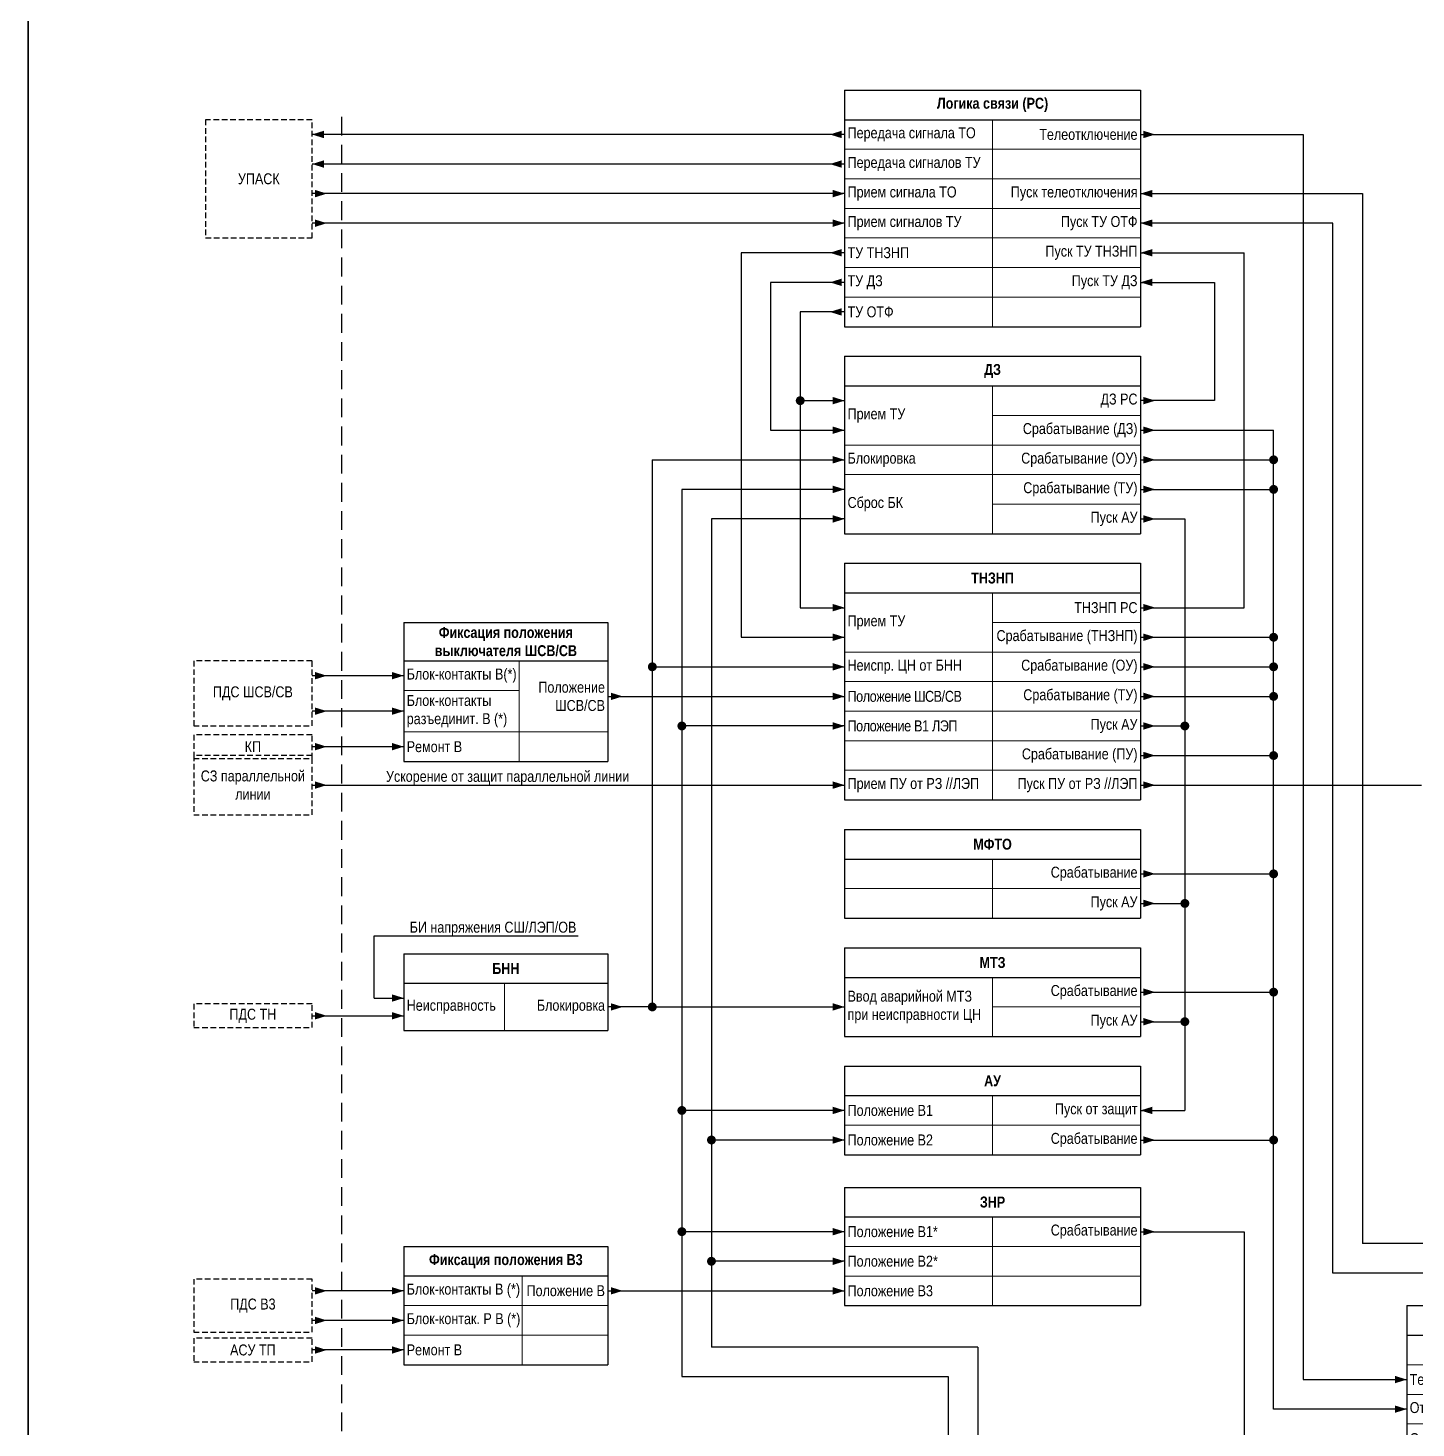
# Model space of a CAD drawing. Header units: millimetres. Extents: x -14593 to 14732, y -17400 to 5232.
# Drawn here: x 4989 to 5458.1, y -3412.4 to -2939 of the extents above; entities that cross this region are included whole.
import ezdxf

# ---------------------------------------------------------------- set-up
doc = ezdxf.new("R2010")
doc.units = ezdxf.units.MM
doc.linetypes.add('штриховая2', pattern=[9.525, 6.35, -3.175])
for name, color, linetype, lineweight in [('Основная', 7, 'Continuous', 30), ('Отключение_включение', 1, 'Continuous', 30), ('Цепи внешние', 84, 'Continuous', 30), ('Цепи внутренние', 5, 'Continuous', 30)]:
    doc.layers.add(name, color=color, linetype=linetype, lineweight=lineweight)
doc.layers.add('Рамка', color=8, linetype='Continuous', lineweight=35, plot=False)
doc.styles.add('Narrow', font='ARIALN.TTF')
doc.styles.add('Табл дан', font='ARIALN.TTF')
doc.styles.add('Табл загол', font='ARIALNB.TTF')

# ---------------------------------------------------------------- blocks, each defined once
blk = doc.blocks.new('*T54')
at = {"layer": 'Основная', "color": 0, "linetype": 'ByBlock', "lineweight": -2, "transparency": 16777216}
for p, q in [((0, 0), (100, 0)), ((0, 0), (0, -10)), ((100, 0), (100, -10))]:
    blk.add_line(p, q, dxfattribs=at)
at = {"layer": 'Основная', "color": 0, "linetype": 'ByBlock', "lineweight": 30, "transparency": 16777216}
for p, q in [((0, -10), (100, -10)), ((0, -10), (0, -70)), ((100, -10), (100, -70)), ((0, -70), (100, -70))]:
    blk.add_line(p, q, dxfattribs=at)
at = {"layer": 'Основная', "color": 0, "linetype": 'ByBlock', "lineweight": 18, "transparency": 16777216}
for p, q in [((50, -10), (50, -70)), ((0, -20), (100, -20)), ((0, -30), (100, -30)), ((0, -40), (100, -40)), ((0, -50), (100, -50)), ((50, -60), (100, -60))]:
    blk.add_line(p, q, dxfattribs=at)
at = {"layer": 'Основная', "color": 0, "transparency": 16777216, "char_height": 3.7}
for s, insert, width, attachment_point, style in [('{\\C256;Логика отключения}', (50, -5), 97, 5, 'Табл загол'), ('Пуск ТУ ОТФ', (99, -15), 48, 6, 'Табл дан'), ('Телеотключение', (1, -25), 48, 4, 'Табл дан'), ('Пуск ТО', (99, -25), 48, 6, 'Табл дан'), ('{\\C256;Отключение от защит}', (1, -35), 48, 4, 'Табл дан'), ('Останов ВЧ', (99, -35), 48, 6, 'Табл дан'), ('Отключение от ЗНР', (1, -45), 48, 4, 'Табл дан'), ('Отключение', (99, -45), 48, 6, 'Табл дан'), ('Запрет АПВ', (99, -55), 48, 6, 'Табл дан'), ('Отключение от УРОВ', (1, -60), 48, 4, 'Табл дан')]:
    blk.add_mtext(s, dxfattribs=dict(at, insert=insert, width=width, attachment_point=attachment_point, style=style))
blk = doc.blocks.new('*T337')
at = {"layer": 'Основная', "color": 0, "linetype": 'ByBlock', "lineweight": -2, "transparency": 16777216}
for p, q in [((0, 0), (100, 0)), ((0, 0), (0, -10)), ((100, 0), (100, -10))]:
    blk.add_line(p, q, dxfattribs=at)
at = {"layer": 'Основная', "color": 0, "linetype": 'ByBlock', "lineweight": 30, "transparency": 16777216}
for p, q in [((0, -10), (100, -10)), ((0, -10), (0, -60)), ((100, -10), (100, -60)), ((0, -60), (100, -60))]:
    blk.add_line(p, q, dxfattribs=at)
at = {"layer": 'Основная', "color": 0, "linetype": 'ByBlock', "lineweight": 18, "transparency": 16777216}
for p, q in [((50, -10), (50, -60)), ((50, -20), (100, -20)), ((0, -30), (100, -30)), ((0, -40), (100, -40)), ((50, -50), (100, -50))]:
    blk.add_line(p, q, dxfattribs=at)
at = {"layer": 'Основная', "color": 0, "transparency": 16777216, "char_height": 3.7}
for s, insert, width, attachment_point, style in [('{\\C256;ДЗ}', (50, -5), 97, 5, 'Табл загол'), ('ДЗ РС', (99, -15), 48, 6, 'Табл дан'), ('Прием ТУ', (1, -20), 48, 4, 'Табл дан'), ('Срабатывание (ДЗ)', (99, -25), 48, 6, 'Табл дан'), ('{\\C256;Блокировка}', (1, -35), 48, 4, 'Табл дан'), ('Срабатывание (ОУ)', (99, -35), 48, 6, 'Табл дан'), ('Срабатывание (ТУ)', (99, -45), 48, 6, 'Табл дан'), ('Сброс БК', (1, -50), 48, 4, 'Табл дан'), ('Пуск АУ', (99, -55), 48, 6, 'Табл дан')]:
    blk.add_mtext(s, dxfattribs=dict(at, insert=insert, width=width, attachment_point=attachment_point, style=style))
blk = doc.blocks.new('*T338')
at = {"layer": 'Основная', "color": 0, "linetype": 'ByBlock', "lineweight": -2, "transparency": 16777216}
for p, q in [((0, 0), (100, 0)), ((0, 0), (0, -10)), ((100, 0), (100, -10))]:
    blk.add_line(p, q, dxfattribs=at)
at = {"layer": 'Основная', "color": 0, "linetype": 'ByBlock', "lineweight": 30, "transparency": 16777216}
for p, q in [((0, -10), (100, -10)), ((0, -10), (0, -30)), ((100, -10), (100, -30)), ((0, -30), (100, -30))]:
    blk.add_line(p, q, dxfattribs=at)
at = {"layer": 'Основная', "color": 0, "linetype": 'ByBlock', "lineweight": 18, "transparency": 16777216}
for p, q in [((50, -10), (50, -30)), ((0, -20), (100, -20))]:
    blk.add_line(p, q, dxfattribs=at)
at = {"layer": 'Основная', "color": 0, "transparency": 16777216, "char_height": 3.7}
for s, insert, width, attachment_point, style in [('{\\C256;МФТО}', (50, -5), 97, 5, 'Табл загол'), ('Срабатывание ', (99, -15), 48, 6, 'Табл дан'), ('Пуск АУ', (99, -25), 48, 6, 'Табл дан')]:
    blk.add_mtext(s, dxfattribs=dict(at, insert=insert, width=width, attachment_point=attachment_point, style=style))
blk = doc.blocks.new('*T339')
at = {"layer": 'Основная', "color": 0, "linetype": 'ByBlock', "lineweight": -2, "transparency": 16777216}
for p, q in [((0, 0), (100, 0)), ((0, 0), (0, -10)), ((100, 0), (100, -10))]:
    blk.add_line(p, q, dxfattribs=at)
at = {"layer": 'Основная', "color": 0, "linetype": 'ByBlock', "lineweight": 30, "transparency": 16777216}
for p, q in [((0, -10), (100, -10)), ((0, -10), (0, -30)), ((100, -10), (100, -30)), ((0, -30), (100, -30))]:
    blk.add_line(p, q, dxfattribs=at)
at = {"layer": 'Основная', "color": 0, "linetype": 'ByBlock', "lineweight": 18, "transparency": 16777216}
for p, q in [((50, -10), (50, -30)), ((50, -20), (100, -20))]:
    blk.add_line(p, q, dxfattribs=at)
at = {"layer": 'Основная', "color": 0, "transparency": 16777216, "char_height": 3.7}
for s, insert, width, attachment_point, style in [('{\\C256;МТЗ}', (50, -5), 97, 5, 'Табл загол'), ('Срабатывание', (99, -15), 48, 6, 'Табл дан'), ('Ввод аварийной МТЗ при неисправности ЦН', (1, -20), 48, 4, 'Табл дан'), ('Пуск АУ', (99, -25), 48, 6, 'Табл дан')]:
    blk.add_mtext(s, dxfattribs=dict(at, insert=insert, width=width, attachment_point=attachment_point, style=style))
blk = doc.blocks.new('*T340')
at = {"layer": 'Основная', "color": 0, "linetype": 'ByBlock', "lineweight": -2, "transparency": 16777216}
for p, q in [((0, 0), (100, 0)), ((0, 0), (0, -10)), ((100, 0), (100, -10))]:
    blk.add_line(p, q, dxfattribs=at)
at = {"layer": 'Основная', "color": 0, "linetype": 'ByBlock', "lineweight": 30, "transparency": 16777216}
for p, q in [((0, -10), (100, -10)), ((0, -10), (0, -30)), ((100, -10), (100, -30)), ((0, -30), (100, -30))]:
    blk.add_line(p, q, dxfattribs=at)
at = {"layer": 'Основная', "color": 0, "linetype": 'ByBlock', "lineweight": 18, "transparency": 16777216}
for p, q in [((50, -10), (50, -30)), ((0, -20), (100, -20))]:
    blk.add_line(p, q, dxfattribs=at)
at = {"layer": 'Основная', "color": 0, "transparency": 16777216, "char_height": 3.7}
for s, insert, width, attachment_point, style in [('{\\C256;АУ}', (50, -5), 97, 5, 'Табл загол'), ('Положение В1', (1, -15), 48, 4, 'Табл дан'), ('Пуск от защит', (99, -15), 48, 6, 'Табл дан'), ('Положение В2', (1, -25), 48, 4, 'Табл дан'), ('Срабатывание', (99, -25), 48, 6, 'Табл дан')]:
    blk.add_mtext(s, dxfattribs=dict(at, insert=insert, width=width, attachment_point=attachment_point, style=style))
blk = doc.blocks.new('*T341')
at = {"layer": 'Основная', "color": 0, "linetype": 'ByBlock', "lineweight": -2, "transparency": 16777216}
for p, q in [((0, 0), (100, 0)), ((0, 0), (0, -10)), ((100, 0), (100, -10))]:
    blk.add_line(p, q, dxfattribs=at)
at = {"layer": 'Основная', "color": 0, "linetype": 'ByBlock', "lineweight": 30, "transparency": 16777216}
for p, q in [((0, -10), (100, -10)), ((0, -10), (0, -40)), ((100, -10), (100, -40)), ((0, -40), (100, -40))]:
    blk.add_line(p, q, dxfattribs=at)
at = {"layer": 'Основная', "color": 0, "linetype": 'ByBlock', "lineweight": 18, "transparency": 16777216}
for p, q in [((50, -10), (50, -40)), ((0, -20), (100, -20)), ((0, -30), (100, -30))]:
    blk.add_line(p, q, dxfattribs=at)
at = {"layer": 'Основная', "color": 0, "transparency": 16777216, "char_height": 3.7}
for s, insert, width, attachment_point, style in [('{\\C256;ЗНР}', (50, -5), 97, 5, 'Табл загол'), ('\\A1;Положение В1*', (1, -15), 48, 4, 'Табл дан'), ('Срабатывание', (99, -15), 48, 6, 'Табл дан'), ('\\A1;Положение В2*', (1, -25), 48, 4, 'Табл дан'), ('\\A1;Положение В3', (1, -35), 48, 4, 'Табл дан')]:
    blk.add_mtext(s, dxfattribs=dict(at, insert=insert, width=width, attachment_point=attachment_point, style=style))
blk = doc.blocks.new('Point')
at = {"layer": 'Основная', "color": 0, "const_width": 1.5}
blk.add_lwpolyline([(-0.75, 0, 1), (0.75, 0, 1)], format="xyb", close=True, dxfattribs=at)
blk = doc.blocks.new('*T342')
at = {"layer": 'Основная', "color": 0, "linetype": 'ByBlock', "lineweight": -2, "transparency": 16777216}
for p, q in [((0, 0), (69, 0)), ((0, 0), (0, -10)), ((69, 0), (69, -10))]:
    blk.add_line(p, q, dxfattribs=at)
at = {"layer": 'Основная', "color": 0, "linetype": 'ByBlock', "lineweight": 30, "transparency": 16777216}
for p, q in [((0, -10), (69, -10)), ((0, -10), (0, -26)), ((69, -10), (69, -26)), ((0, -26), (69, -26))]:
    blk.add_line(p, q, dxfattribs=at)
at = {"layer": 'Основная', "color": 0, "linetype": 'ByBlock', "lineweight": 18, "transparency": 16777216}
blk.add_line((34, -10), (34, -26), dxfattribs=at)
at = {"layer": 'Основная', "color": 0, "transparency": 16777216, "char_height": 3.7}
for s, insert, width, attachment_point, style in [('{\\C256;БНН}', (34.5, -5), 66, 5, 'Табл загол'), ('Неисправность', (1, -18), 32, 4, 'Табл дан'), ('Блокировка', (68, -18), 33, 6, 'Табл дан')]:
    blk.add_mtext(s, dxfattribs=dict(at, insert=insert, width=width, attachment_point=attachment_point, style=style))
blk = doc.blocks.new('*T346')
at = {"layer": 'Основная', "color": 0, "linetype": 'ByBlock', "lineweight": -2, "transparency": 16777216}
for p, q in [((0, 0), (100, 0)), ((0, 0), (0, -10)), ((100, 0), (100, -10))]:
    blk.add_line(p, q, dxfattribs=at)
at = {"layer": 'Основная', "color": 0, "linetype": 'ByBlock', "lineweight": 30, "transparency": 16777216}
for p, q in [((0, -10), (100, -10)), ((0, -10), (0, -80)), ((100, -10), (100, -80)), ((0, -80), (100, -80))]:
    blk.add_line(p, q, dxfattribs=at)
at = {"layer": 'Основная', "color": 0, "linetype": 'ByBlock', "lineweight": 18, "transparency": 16777216}
for p, q in [((50, -10), (50, -80)), ((50, -20), (100, -20)), ((0, -30), (100, -30)), ((0, -40), (100, -40)), ((0, -50), (100, -50)), ((0, -60), (100, -60)), ((0, -70), (100, -70))]:
    blk.add_line(p, q, dxfattribs=at)
at = {"layer": 'Основная', "color": 0, "transparency": 16777216, "char_height": 3.7}
for s, insert, width, attachment_point, style in [('{\\C256;ТНЗНП}', (50, -5), 97, 5, 'Табл загол'), ('ТНЗНП РС', (99, -15), 48, 6, 'Табл дан'), ('Прием ТУ', (1, -20), 48, 4, 'Табл дан'), ('Срабатывание ({\\C256;ТНЗНП)}', (99, -25), 48, 6, 'Табл дан'), ('{\\C256;Неиспр. ЦН от БНН }', (1, -35), 48, 4, 'Табл дан'), ('Срабатывание (ОУ)', (99, -35), 48, 6, 'Табл дан'), ('Срабатывание (ТУ)', (99, -45), 48, 6, 'Табл дан'), ('{\\T0.95;Положение ШСВ/СВ}', (1, -45), 48, 4, 'Табл дан'), ('{\\T0.95;Положение В1 ЛЭП}', (1, -55), 48, 4, 'Табл дан'), ('Пуск АУ', (99, -55), 48, 6, 'Табл дан'), ('Срабатывание (ПУ)', (99, -65), 48, 6, 'Табл дан'), ('Прием ПУ от РЗ //ЛЭП', (1, -75), 48, 4, 'Табл дан'), ('Пуск ПУ от РЗ //ЛЭП', (99, -75), 48, 6, 'Табл дан')]:
    blk.add_mtext(s, dxfattribs=dict(at, insert=insert, width=width, attachment_point=attachment_point, style=style))
blk = doc.blocks.new('*T344')
at = {"layer": 'Основная', "color": 0, "linetype": 'ByBlock', "lineweight": -2, "transparency": 16777216}
for p, q in [((0, 0), (100, 0)), ((0, 0), (0, -10)), ((100, 0), (100, -10))]:
    blk.add_line(p, q, dxfattribs=at)
at = {"layer": 'Основная', "color": 0, "linetype": 'ByBlock', "lineweight": 30, "transparency": 16777216}
for p, q in [((0, -10), (100, -10)), ((0, -10), (0, -80)), ((100, -10), (100, -80)), ((0, -80), (100, -80))]:
    blk.add_line(p, q, dxfattribs=at)
at = {"layer": 'Основная', "color": 0, "linetype": 'ByBlock', "lineweight": 18, "transparency": 16777216}
for p, q in [((50, -10), (50, -80)), ((0, -20), (100, -20)), ((0, -30), (100, -30)), ((0, -40), (100, -40)), ((0, -50), (100, -50)), ((0, -60), (100, -60)), ((0, -70), (100, -70))]:
    blk.add_line(p, q, dxfattribs=at)
at = {"layer": 'Основная', "color": 0, "transparency": 16777216, "char_height": 3.7}
for s, insert, width, attachment_point, style in [('Логика связи (РС)', (50, -5), 97, 5, 'Табл загол'), ('Передача сигнала ТО ', (1, -15), 48, 4, 'Табл дан'), ('Телеотключение', (99, -15), 48, 6, 'Табл дан'), ('Передача сигналов ТУ', (1, -25), 48, 4, 'Табл дан'), ('Прием сигнала ТО ', (1, -35), 48, 4, 'Табл дан'), ('Пуск телеотключения', (99, -35), 48, 6, 'Табл дан'), ('Прием сигналов ТУ', (1, -45), 48, 4, 'Табл дан'), ('Пуск ТУ ОТФ', (99, -45), 48, 6, 'Табл дан'), ('ТУ ТНЗНП', (1, -55), 48, 4, 'Табл дан'), ('Пуск ТУ ТНЗНП', (99, -55), 48, 6, 'Табл дан'), ('ТУ ДЗ', (1, -65), 48, 4, 'Табл дан'), ('Пуск ТУ ДЗ', (99, -65), 48, 6, 'Табл дан'), ('ТУ ОТФ', (1, -75), 48, 4, 'Табл дан')]:
    blk.add_mtext(s, dxfattribs=dict(at, insert=insert, width=width, attachment_point=attachment_point, style=style))
blk = doc.blocks.new('*T345')
at = {"layer": 'Основная', "color": 0, "linetype": 'ByBlock', "lineweight": -2, "transparency": 16777216}
for p, q in [((0, 0), (69, 0)), ((0, 0), (0, -12.99)), ((69, 0), (69, -12.99))]:
    blk.add_line(p, q, dxfattribs=at)
at = {"layer": 'Основная', "color": 0, "linetype": 'ByBlock', "lineweight": 30, "transparency": 16777216}
for p, q in [((0, -12.99), (69, -12.99)), ((0, -12.99), (0, -47.01)), ((69, -12.99), (69, -47.01)), ((0, -47.01), (69, -47.01))]:
    blk.add_line(p, q, dxfattribs=at)
at = {"layer": 'Основная', "color": 0, "linetype": 'ByBlock', "lineweight": 18, "transparency": 16777216}
for p, q in [((39, -12.99), (39, -47.01)), ((0, -22.99), (39, -22.99)), ((0, -37.01), (69, -37.01))]:
    blk.add_line(p, q, dxfattribs=at)
at = {"layer": 'Основная', "color": 0, "transparency": 16777216, "char_height": 3.7}
for s, insert, width, attachment_point, style in [('Фиксация положения выключателя ШСВ/СВ', (34.5, -6.5), 66, 5, 'Табл загол'), ('Блок-контакты В(*)', (1, -17.99), 37, 4, 'Табл дан'), ('\\A1;Положение {\\A0;\\C256;ШСВ/СВ}', (68, -25), 28, 6, 'Табл дан'), ('Блок-контакты разъединит. В (*)', (1, -30), 37, 4, 'Табл дан'), ('Ремонт В', (1, -42.01), 37, 4, 'Табл дан')]:
    blk.add_mtext(s, dxfattribs=dict(at, insert=insert, width=width, attachment_point=attachment_point, style=style))
blk = doc.blocks.new('*T343')
at = {"layer": 'Основная', "color": 0, "linetype": 'ByBlock', "lineweight": -2, "transparency": 16777216}
for p, q in [((0, 0), (69, 0)), ((0, 0), (0, -10)), ((69, 0), (69, -10))]:
    blk.add_line(p, q, dxfattribs=at)
at = {"layer": 'Основная', "color": 0, "linetype": 'ByBlock', "lineweight": 30, "transparency": 16777216}
for p, q in [((0, -10), (69, -10)), ((0, -10), (0, -40)), ((69, -10), (69, -40)), ((0, -40), (69, -40))]:
    blk.add_line(p, q, dxfattribs=at)
at = {"layer": 'Основная', "color": 0, "linetype": 'ByBlock', "lineweight": 18, "transparency": 16777216}
for p, q in [((40, -10), (40, -40)), ((0, -20), (69, -20)), ((0, -30), (69, -30))]:
    blk.add_line(p, q, dxfattribs=at)
at = {"layer": 'Основная', "color": 0, "transparency": 16777216, "char_height": 3.7}
for s, insert, width, attachment_point, style in [('Фиксация положения В3', (34.5, -5), 66, 5, 'Табл загол'), ('Блок-контакты В (*)', (1, -15), 38, 4, 'Табл дан'), ('\\A1;Положение В', (68, -15), 27, 6, 'Табл дан'), ('Блок-контак. Р В (*)', (1, -25), 38, 4, 'Табл дан'), ('Ремонт В', (1, -35), 38, 4, 'Табл дан')]:
    blk.add_mtext(s, dxfattribs=dict(at, insert=insert, width=width, attachment_point=attachment_point, style=style))

msp = doc.modelspace()

# ---------------------------------------------------------------- linework, layer by layer
at = {"layer": 'Основная', "color": 5}
for points in [[(5310, -3385), (5220, -3385)], [(5210, -3395), (5300, -3395)]]:
    msp.add_lwpolyline(points, dxfattribs=at)
at = {"layer": 'Отключение_включение', "ltscale": 0.3}
for points in [[(5085, -2975, 0, 2.5, 0), (5089, -2975, 0, 0, 0)], [(5260, -2975, 0, 2.5, 0), (5264, -2975, 0, 0, 0)], [(5370, -2975, 0, 2.5, 0), (5366, -2975, 0, 0, 0)], [(5090, -2995, 0, 2.5, 0), (5086, -2995, 0, 0, 0)], [(5265, -2995, 0, 2.5, 0), (5261, -2995, 0, 0, 0)], [(5365, -2995, 0, 2.5, 0), (5369, -2995, 0, 0, 0)], [(5365, -2995, 0, 2.5, 0), (5369, -2995, 0, 0, 0)], [(5370, -3075, 0, 2.5, 0), (5366, -3075, 0, 0, 0)], [(5370, -3085, 0, 2.5, 0), (5366, -3085, 0, 0, 0)], [(5370, -3095, 0, 2.5, 0), (5366, -3095, 0, 0, 0)], [(5370, -3145, 0, 2.5, 0), (5366, -3145, 0, 0, 0)], [(5370, -3155, 0, 2.5, 0), (5366, -3155, 0, 0, 0)], [(5370, -3165, 0, 2.5, 0), (5366, -3165, 0, 0, 0)], [(5370, -3185, 0, 2.5, 0), (5366, -3185, 0, 0, 0)], [(5370, -3225, 0, 2.5, 0), (5366, -3225, 0, 0, 0)], [(5370, -3265, 0, 2.5, 0), (5366, -3265, 0, 0, 0)], [(5370, -3315, 0, 2.5, 0), (5366, -3315, 0, 0, 0)], [(5370, -3346, 0, 2.5, 0), (5366, -3346, 0, 0, 0)], [(5455, -3396, 0, 2.5, 0), (5451, -3396, 0, 0, 0)], [(5455, -3406, 0, 2.5, 0), (5451, -3406, 0, 0, 0)]]:
    msp.add_lwpolyline(points, format="xyseb", dxfattribs=at)
for points in [[(5265, -2975), (5085, -2975)], [(5365, -2975), (5420, -2975)], [(5420, -2975), (5420, -3396)], [(5265, -2995), (5085, -2995)], [(5365, -2995), (5440, -2995)], [(5440, -2995), (5440, -3350)], [(5410, -3406), (5410, -3075)], [(5365, -3145), (5410, -3145)], [(5365, -3155), (5410, -3155), (5410, -3155)], [(5365, -3225), (5410, -3225)], [(5365, -3265), (5410, -3265)], [(5365, -3315), (5410, -3315)], [(5365, -3346), (5400, -3346)], [(5580, -3350), (5440, -3350)], [(5420, -3396), (5455, -3396)], [(5455, -3406), (5410, -3406)]]:
    msp.add_lwpolyline(points, dxfattribs=at)
at = {"layer": 'Отключение_включение'}
for points in [[(5365, -3075), (5410, -3075)], [(5365, -3085), (5410, -3085)], [(5365, -3095), (5410, -3095)], [(5365, -3165), (5410, -3165)], [(5365, -3185), (5410, -3185)], [(5400, -3346), (5400, -3416)]]:
    msp.add_lwpolyline(points, dxfattribs=at)
at = {"layer": 'Рамка', "color": 1}
msp.add_lwpolyline([(4989, -2659), (5723, -2659), (5723, -3883), (4989, -3883)], close=True, dxfattribs=at)
at = {"layer": 'Цепи внешние', "linetype": 'штриховая2', "ltscale": 0.3}
for points in [[(5085, -2970), (5049, -2970), (5049, -3010), (5085, -3010)], [(5085, -3153), (5045, -3153), (5045, -3175), (5085, -3175)], [(5085, -3178), (5045, -3178), (5045, -3186), (5085, -3186)], [(5085, -3185), (5045, -3185), (5045, -3205), (5085, -3205)], [(5085, -3269), (5045, -3269), (5045, -3277), (5085, -3277)], [(5085, -3362), (5045, -3362), (5045, -3380), (5085, -3380)], [(5085, -3382), (5045, -3382), (5045, -3390), (5085, -3390)]]:
    msp.add_lwpolyline(points, close=True, dxfattribs=at)
at = {"layer": 'Цепи внешние', "ltscale": 0.3}
for points in [[(5085, -2985, 0, 2.5, 0), (5089, -2985, 0, 0, 0)], [(5260, -2985, 0, 2.5, 0), (5264, -2985, 0, 0, 0)], [(5090, -3005, 0, 2.5, 0), (5086, -3005, 0, 0, 0)], [(5265, -3005, 0, 2.5, 0), (5261, -3005, 0, 0, 0)], [(5090, -3158, 0, 2.5, 0), (5086, -3158, 0, 0, 0)], [(5116, -3158, 0, 2.5, 0), (5112, -3158, 0, 0, 0)], [(5090, -3170, 0, 2.5, 0), (5086, -3170, 0, 0, 0)], [(5116, -3170, 0, 2.5, 0), (5112, -3170, 0, 0, 0)], [(5090, -3182, 0, 2.5, 0), (5086, -3182, 0, 0, 0)], [(5116, -3182, 0, 2.5, 0), (5112, -3182, 0, 0, 0)], [(5090, -3195, 0, 2.5, 0), (5086, -3195, 0, 0, 0)], [(5265, -3195, 0, 2.5, 0), (5261, -3195, 0, 0, 0)], [(5370, -3195, 0, 2.5, 0), (5366, -3195, 0, 0, 0)], [(5090, -3273, 0, 2.5, 0), (5086, -3273, 0, 0, 0)], [(5116, -3273, 0, 2.5, 0), (5112, -3273, 0, 0, 0)], [(5090, -3366, 0, 2.5, 0), (5086, -3366, 0, 0, 0)], [(5116, -3366, 0, 2.5, 0), (5112, -3366, 0, 0, 0)], [(5090, -3376, 0, 2.5, 0), (5086, -3376, 0, 0, 0)], [(5116, -3376, 0, 2.5, 0), (5112, -3376, 0, 0, 0)], [(5090, -3386, 0, 2.5, 0), (5086, -3386, 0, 0, 0)], [(5116, -3386, 0, 2.5, 0), (5112, -3386, 0, 0, 0)]]:
    msp.add_lwpolyline(points, format="xyseb", dxfattribs=at)
for points in [[(5265, -2985), (5085, -2985)], [(5265, -3005), (5085, -3005)]]:
    msp.add_lwpolyline(points, dxfattribs=at)
at = {"layer": 'Цепи внешние'}
for points in [[(5116, -3158), (5085, -3158)], [(5116, -3170), (5085, -3170)], [(5116, -3182), (5085, -3182)], [(5085, -3195), (5265, -3195)], [(5365, -3195), (5460, -3195)], [(5085, -3273), (5116, -3273)], [(5116, -3366), (5085, -3366)], [(5116, -3376), (5085, -3376)], [(5116, -3386), (5085, -3386)]]:
    msp.add_lwpolyline(points, dxfattribs=at)
at = {"layer": 'Цепи внутренние', "linetype": 'штриховая2'}
msp.add_lwpolyline([(5095, -2969), (5095, -3706)], dxfattribs=at)
at = {"layer": 'Цепи внутренние', "ltscale": 0.3}
for points in [[(5365, -3005, 0, 2.5, 0), (5369, -3005, 0, 0, 0)], [(5260, -3015, 0, 2.5, 0), (5264, -3015, 0, 0, 0)], [(5365, -3015, 0, 2.5, 0), (5369, -3015, 0, 0, 0)], [(5260, -3025, 0, 2.5, 0), (5264, -3025, 0, 0, 0)], [(5365, -3025, 0, 2.5, 0), (5369, -3025, 0, 0, 0)], [(5260, -3035, 0, 2.5, 0), (5264, -3035, 0, 0, 0)], [(5265, -3065, 0, 2.5, 0), (5261, -3065, 0, 0, 0)], [(5370, -3065, 0, 2.5, 0), (5366, -3065, 0, 0, 0)], [(5265, -3075, 0, 2.5, 0), (5261, -3075, 0, 0, 0)], [(5265, -3085, 0, 2.5, 0), (5261, -3085, 0, 0, 0)], [(5265, -3095, 0, 2.5, 0), (5261, -3095, 0, 0, 0)], [(5265, -3105, 0, 2.5, 0), (5261, -3105, 0, 0, 0)], [(5370, -3105, 0, 2.5, 0), (5366, -3105, 0, 0, 0)], [(5265, -3135, 0, 2.5, 0), (5261, -3135, 0, 0, 0)], [(5370, -3135, 0, 2.5, 0), (5366, -3135, 0, 0, 0)], [(5265, -3145, 0, 2.5, 0), (5261, -3145, 0, 0, 0)], [(5265, -3155, 0, 2.5, 0), (5261, -3155, 0, 0, 0)], [(5190, -3165, 0, 2.5, 0), (5186, -3165, 0, 0, 0)], [(5265, -3165, 0, 2.5, 0), (5261, -3165, 0, 0, 0)], [(5265, -3175, 0, 2.5, 0), (5261, -3175, 0, 0, 0)], [(5370, -3175, 0, 2.5, 0), (5366, -3175, 0, 0, 0)], [(5370, -3235, 0, 2.5, 0), (5366, -3235, 0, 0, 0)], [(5116, -3267, 0, 2.5, 0), (5112, -3267, 0, 0, 0)], [(5190, -3270, 0, 2.5, 0), (5186, -3270, 0, 0, 0)], [(5265, -3270, 0, 2.5, 0), (5261, -3270, 0, 0, 0)], [(5370, -3275, 0, 2.5, 0), (5366, -3275, 0, 0, 0)], [(5265, -3305, 0, 2.5, 0), (5261, -3305, 0, 0, 0)], [(5365, -3305, 0, 2.5, 0), (5369, -3305, 0, 0, 0)], [(5265, -3315, 0, 2.5, 0), (5261, -3315, 0, 0, 0)], [(5265, -3346, 0, 2.5, 0), (5261, -3346, 0, 0, 0)], [(5265, -3356, 0, 2.5, 0), (5261, -3356, 0, 0, 0)], [(5190, -3366, 0, 2.5, 0), (5186, -3366, 0, 0, 0)], [(5265, -3366, 0, 2.5, 0), (5261, -3366, 0, 0, 0)]]:
    msp.add_lwpolyline(points, format="xyseb", dxfattribs=at)
at = {"layer": 'Цепи внутренние'}
for points in [[(5430, -3005), (5365, -3005)], [(5430, -3360), (5430, -3005)], [(5265, -3035), (5250, -3035)], [(5250, -3035), (5250, -3135)], [(5200, -3085), (5200, -3270)], [(5200, -3085), (5265, -3085)], [(5365, -3105), (5380, -3105)], [(5380, -3105), (5380, -3305)], [(5200, -3155), (5265, -3155)], [(5185, -3165), (5265, -3165)], [(5365, -3175), (5380, -3175)], [(5106, -3246), (5175, -3246)], [(5106, -3267), (5106, -3246)], [(5106, -3267), (5116, -3267)], [(5200, -3270), (5265, -3270)], [(5570, -3360), (5430, -3360)], [(5185, -3366), (5265, -3366)]]:
    msp.add_lwpolyline(points, dxfattribs=at)
at = {"layer": 'Цепи внутренние', "ltscale": 0.3}
for points in [[(5230, -3015), (5230, -3145)], [(5265, -3015), (5230, -3015)], [(5365, -3015), (5400, -3015)], [(5400, -3135), (5400, -3015)], [(5240, -3025), (5240, -3075)], [(5265, -3025), (5240, -3025)], [(5365, -3025), (5390, -3025)], [(5390, -3025), (5390, -3065)], [(5250, -3065), (5265, -3065)], [(5390, -3065), (5365, -3065)], [(5240, -3075), (5265, -3075)], [(5210, -3095), (5210, -3395)], [(5265, -3095), (5210, -3095)], [(5220, -3105), (5220, -3385)], [(5265, -3105), (5220, -3105)], [(5250, -3135), (5265, -3135)], [(5365, -3135), (5400, -3135)], [(5230, -3145), (5265, -3145)], [(5265, -3175), (5210, -3175)], [(5365, -3235), (5380, -3235)], [(5200, -3270), (5185, -3270)], [(5365, -3275), (5380, -3275)], [(5265, -3305), (5210, -3305)], [(5365, -3305), (5380, -3305)], [(5265, -3315), (5220, -3315)], [(5265, -3346), (5210, -3346)], [(5265, -3356), (5220, -3356)], [(5310, -3385), (5310, -3759)], [(5300, -3395), (5300, -3759)]]:
    msp.add_lwpolyline(points, dxfattribs=at)

# ---------------------------------------------------------------- block references
for name, p in [('*T344', (5265, -2960)), ('*T337', (5265, -3050)), ('*T346', (5265, -3120)), ('*T345', (5116, -3140.01)), ('*T338', (5265, -3210)), ('*T342', (5116, -3252)), ('*T339', (5265, -3250)), ('*T340', (5265, -3290)), ('*T341', (5265, -3331)), ('*T343', (5116, -3350.97)), ('*T54', (5455, -3371))]:
    msp.add_blockref(name, p)
at = {"layer": 'Отключение_включение'}
for p in [(5410, -3085), (5410, -3095), (5410, -3145), (5410, -3155), (5410, -3165), (5410, -3185), (5410, -3225), (5410, -3265), (5410, -3315)]:
    msp.add_blockref('Point', p, dxfattribs=at)
at = {"layer": 'Цепи внутренние'}
for p in [(5250, -3065), (5200, -3155), (5210, -3175), (5380, -3175), (5380, -3235), (5200, -3270), (5380, -3275), (5210, -3305), (5220, -3315), (5210, -3346), (5220, -3356)]:
    msp.add_blockref('Point', p, dxfattribs=at)

# ---------------------------------------------------------------- texts
at = {"layer": 'Основная', "char_height": 3.7, "style": 'Narrow'}
for s, insert, width, attachment_point in [('УПАСК', (5067, -2990), 36, 5), ('ПДС ШСВ/СВ', (5065, -3164), 40, 5), ('КП', (5065, -3182), 40, 5), ('СЗ параллельной линии', (5065, -3195), 40, 5), ('Ускорение от защит параллельной линии', (5110, -3195), 85, 7), ('БИ напряжения СШ/ЛЭП/ОВ', (5118, -3246), 57, 7), ('ПДС ТН', (5065, -3273), 40, 5), ('ПДС В3', (5065, -3371), 40, 5), ('АСУ ТП', (5065, -3386), 40, 5)]:
    msp.add_mtext(s, dxfattribs=dict(at, insert=insert, width=width, attachment_point=attachment_point))

doc.saveas('drawing.dxf')
